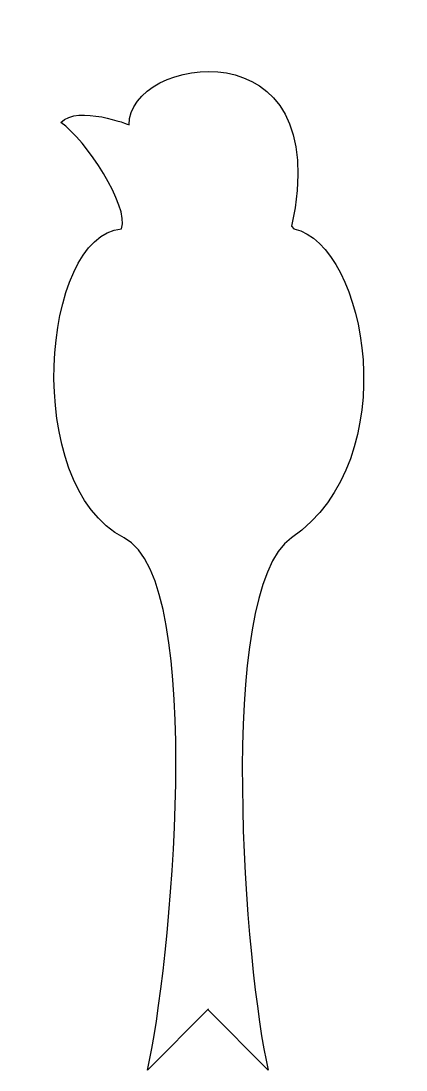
# Model space of a CAD drawing. Header units: centimetres. Extents: x -2.8 to 3, y -7.5 to 8.3.
import ezdxf

# ---------------------------------------------------------------- set-up
doc = ezdxf.new("R2010")
doc.units = ezdxf.units.CM
doc.header["$MEASUREMENT"] = 0
doc.layers.add('Camada 1', color=7, linetype='Continuous')

msp = doc.modelspace()

# ---------------------------------------------------------------- linework, layer by layer
at = {"layer": 'Camada 1'}
msp.add_open_spline([(-0.01458, -6.61321), (-0.01458, -6.61321), (0.89437, -7.527), (0.89437, -7.527), (0.89437, -7.527), (0.55062, -6.0756), (0.08297, -0.30398), (1.24399, 0.49437), (1.24399, 0.49437), (2.97045, 1.68195), (2.38204, 4.90757), (1.28217, 5.15479), (1.28217, 5.15479), (1.28217, 5.15479), (1.24579, 5.19284), (1.24579, 5.19284), (1.24579, 5.19284), (1.93328, 8.28693), (-1.23714, 7.75213), (-1.19896, 6.72086), (-1.19896, 6.72086), (-1.19896, 6.72086), (-1.96284, 7.0263), (-2.23023, 6.75891), (-2.23023, 6.75891), (-1.8483, 6.4915), (-1.19896, 5.49852), (-1.31352, 5.15477), (-1.31352, 5.15477), (-2.52153, 5.06029), (-2.82964, 1.28789), (-1.27534, 0.49437), (-1.27534, 0.49437), (-0.01534, -0.1487), (-0.58195, -6.07558), (-0.92572, -7.527), (-0.92572, -7.527), (-0.92572, -7.527), (-0.00656, -6.6027), (-0.00656, -6.6027), (-0.00656, -6.6027), (-0.00656, -6.6027), (-0.01458, -6.61321), (-0.01458, -6.61321)], degree=3, knots=[0, 0, 0, 0, 0.08333333, 0.08333333, 0.08333333, 0.08333333, 0.16666667, 0.16666667, 0.16666667, 0.16666667, 0.25, 0.25, 0.25, 0.25, 0.33333333, 0.33333333, 0.33333333, 0.33333333, 0.41666667, 0.41666667, 0.41666667, 0.41666667, 0.5, 0.5, 0.5, 0.5, 0.58333333, 0.58333333, 0.58333333, 0.58333333, 0.66666667, 0.66666667, 0.66666667, 0.66666667, 0.75, 0.75, 0.75, 0.75, 0.83333333, 0.83333333, 0.83333333, 0.83333333, 1, 1, 1, 1], dxfattribs=at)

doc.saveas('drawing.dxf')
